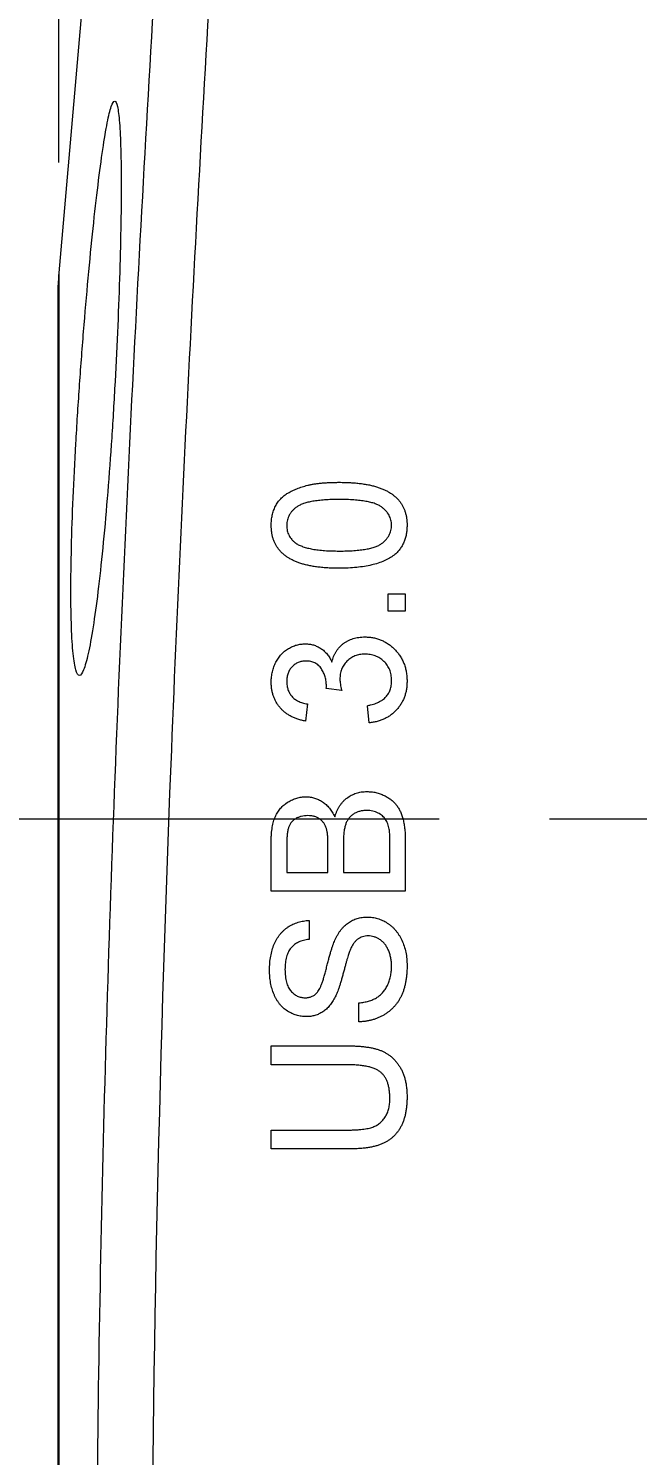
# Model space of a CAD drawing. Header units: inches. Extents: x 0.1 to 10.9, y 0 to 8.5.
# Drawn here: x 4.581 to 4.856, y 4.171 to 4.817 of the extents above; entities that cross this region are included whole.
import ezdxf

# ---------------------------------------------------------------- set-up
doc = ezdxf.new("R2010")
doc.units = ezdxf.units.IN
doc.header["$MEASUREMENT"] = 0
doc.linetypes.add('CENTERX2', pattern=[0.8, 0.5, -0.1, 0.1, -0.1])
doc.styles.add('SLDTEXTSTYLE0', font='TXT', dxfattribs={"width": 0.75})
doc.dimstyles.new('SLDDIMSTYLE1', dxfattribs={"dimtxt": 0.083333, "dimasz": 0.125, "dimexe": 0, "dimexo": 0.0625, "dimgap": 0.020833, "dimtad": 0, "dimtih": 1, "dimtoh": 1, "dimrnd": 1e-09, "dimdsep": 46, "dimtxsty": 'SLDTEXTSTYLE0', "dimsah": 1, "dimcen": 0.09, "dimadec": 0, "dimazin": 2, "dimtfac": 1, "dimtmove": 0, "dimatfit": 0, "dimfxl": 1, "dimfrac": 2, "dimtolj": 1, "dimtzin": 12, "dimarcsym": 0})
doc.dimstyles.new('SLDDIMSTYLE4', dxfattribs={"dimtxt": 0.083333, "dimasz": 0.125, "dimexe": 0, "dimexo": 0.0625, "dimgap": 0.020833, "dimtad": 0, "dimtih": 1, "dimtoh": 1, "dimrnd": 1e-09, "dimzin": 0, "dimdsep": 46, "dimtxsty": 'SLDTEXTSTYLE0', "dimsah": 1, "dimcen": 0.09, "dimadec": 0, "dimazin": 0, "dimtfac": 1, "dimtmove": 0, "dimatfit": 0, "dimfxl": 1, "dimfrac": 2, "dimtolj": 1, "dimtzin": 12, "dimarcsym": 0})

# ---------------------------------------------------------------- blocks, each defined once
blk = doc.blocks.new('_D_7')
at = {"color": 7, "linetype": 'Continuous', "lineweight": 18}
for p, q in [((3.69486, 4.73186), (3.66952, 4.73186)), ((3.66952, 4.73186), (3.66952, 4.59945)), ((4.11863, 4.73186), (4.14398, 4.73186)), ((4.14398, 4.73186), (4.14398, 4.59945)), ((4.28146, 4.73186), (4.43146, 4.73186)), ((4.43146, 4.73186), (4.43146, 4.45904)), ((3.66952, 4.59945), (3.69486, 4.59945)), ((4.14398, 4.59945), (4.11863, 4.59945)), ((4.7663, 4.45904), (4.36146, 4.45904)), ((4.53837, 4.06354), (4.36146, 4.06354)), ((4.43146, 4.06354), (4.43146, 3.81354))]:
    blk.add_line(p, q, dxfattribs=at)
for points in [[(4.43146, 4.45904), (4.45146, 4.58404), (4.41146, 4.58404)], [(4.43146, 4.06354), (4.41146, 3.93854), (4.45146, 3.93854)]]:
    blk.add_solid(points, dxfattribs=at)
at = {"color": 7, "linetype": 'Continuous', "lineweight": 18, "char_height": 0.083333, "attachment_point": 1, "style": 'SLDTEXTSTYLE0'}
for s, insert in [('0.40in', (3.75405, 4.85618)), ('10.0mm', (3.69486, 4.70688))]:
    blk.add_mtext(s, dxfattribs=dict(at, insert=insert))
blk = doc.blocks.new('_D_8')
at = {"color": 7, "linetype": 'Continuous', "lineweight": 18}
for p, q in [((4.59423, 4.75628), (4.59423, 5.31241)), ((4.93549, 4.86337), (4.93549, 5.31241)), ((3.76683, 5.24241), (3.74149, 5.24241)), ((3.74149, 5.24241), (3.74149, 5.11001)), ((4.12903, 5.24241), (4.15437, 5.24241)), ((4.15437, 5.24241), (4.15437, 5.11001)), ((4.59423, 5.24241), (4.25804, 5.24241)), ((4.93549, 5.24241), (5.18549, 5.24241)), ((3.74149, 5.11001), (3.76683, 5.11001)), ((4.15437, 5.11001), (4.12903, 5.11001))]:
    blk.add_line(p, q, dxfattribs=at)
for points in [[(4.59423, 5.24241), (4.46923, 5.26241), (4.46923, 5.22241)], [(4.93549, 5.24241), (5.06049, 5.22241), (5.06049, 5.26241)]]:
    blk.add_solid(points, dxfattribs=at)
at = {"color": 7, "linetype": 'Continuous', "lineweight": 18, "char_height": 0.083333, "attachment_point": 1, "style": 'SLDTEXTSTYLE0'}
for s, insert in [('0.34in', (3.79523, 5.36673)), ('8.7mm', (3.76683, 5.21743))]:
    blk.add_mtext(s, dxfattribs=dict(at, insert=insert))

msp = doc.modelspace()

# ---------------------------------------------------------------- linework, layer by layer
at = {"color": 7, "linetype": 'Continuous', "lineweight": 18}
for p, q in [((4.61737, 4.97072), (4.59423, 4.70628)), ((4.59399, 4.06354), (4.59399, 4.70079)), ((4.74322, 4.55315), (4.74322, 4.56093)), ((4.74322, 4.56093), (4.75099, 4.56093)), ((4.75099, 4.56093), (4.75099, 4.55315)), ((4.75099, 4.55315), (4.74322, 4.55315)), ((4.72222, 4.5173), (4.71522, 4.5181)), ((4.70666, 4.51115), (4.70588, 4.50337)), ((4.73466, 4.50259), (4.73388, 4.51037)), ((4.69033, 4.42637), (4.69033, 4.44908)), ((4.69733, 4.44648), (4.69733, 4.43492)), ((4.71599, 4.43492), (4.71599, 4.44743)), ((4.72299, 4.44829), (4.72299, 4.43492)), ((4.74399, 4.43492), (4.74399, 4.44928)), ((4.75099, 4.44914), (4.75099, 4.42637)), ((4.69733, 4.43492), (4.71599, 4.43492)), ((4.72299, 4.43492), (4.74399, 4.43492)), ((4.75099, 4.42637), (4.69033, 4.42637)), ((4.70744, 4.41315), (4.70744, 4.40459)), ((4.72999, 4.36725), (4.72999, 4.37581)), ((4.69033, 4.35637), (4.72523, 4.35637)), ((4.69033, 4.34781), (4.69033, 4.35637)), ((4.72483, 4.34781), (4.69033, 4.34781)), ((4.69033, 4.31825), (4.72483, 4.31825)), ((4.69033, 4.3097), (4.69033, 4.31825)), ((4.72523, 4.3097), (4.69033, 4.3097))]:
    msp.add_line(p, q, dxfattribs=at)
at = {"color": 8, "linetype": 'Continuous', "lineweight": 18}
msp.add_line((4.59423, 4.70628), (4.59423, 4.06354), dxfattribs=at)
at = {"color": 7, "linetype": 'CENTERX2', "lineweight": 18}
msp.add_line((5.05473, 4.45904), (4.81625, 4.45904), dxfattribs=at)
at = {"color": 7, "linetype": 'Continuous', "lineweight": 18}
msp.add_arc((4.65699, 4.70079), 0.063, 175, 180, dxfattribs=at)
for points, knots in [([(4.64181, 3.22199), (4.63313, 3.36211), (4.62547, 3.50228), (4.61446, 3.78284), (4.61125, 3.92319), (4.61125, 4.20388), (4.61446, 4.34428), (4.62547, 4.6248), (4.63313, 4.76496), (4.64181, 4.90508)], [0, 0, 0, 0, 0.25, 0.25, 0.5, 0.5, 0.75, 0.75, 1, 1, 1, 1]), ([(4.66672, 4.90354), (4.65804, 4.76367), (4.65039, 4.62378), (4.63938, 4.34391), (4.63616, 4.20393), (4.63615, 3.92384), (4.63936, 3.78369), (4.65038, 3.50348), (4.65804, 3.36348), (4.66672, 3.22354)], [0, 0, 0, 0, 0.25, 0.25, 0.5, 0.5, 0.75, 0.75, 1, 1, 1, 1]), ([(4.5997, 4.56216), (4.5997, 4.55608), (4.59978, 4.55069), (4.60013, 4.54127), (4.60038, 4.5372), (4.60105, 4.53068), (4.60146, 4.52823), (4.6024, 4.52492), (4.60295, 4.52408), (4.60412, 4.52409), (4.60475, 4.52492), (4.60609, 4.52826), (4.6068, 4.53076), (4.60824, 4.53723), (4.60898, 4.54126), (4.61047, 4.55074), (4.61121, 4.5561), (4.61267, 4.56806), (4.6134, 4.57474), (4.6148, 4.58884), (4.61547, 4.59629), (4.61676, 4.612), (4.61737, 4.62025), (4.6185, 4.63686), (4.61902, 4.6453), (4.61997, 4.66246), (4.62039, 4.67094), (4.62112, 4.68757), (4.62144, 4.69583), (4.62194, 4.71162), (4.62212, 4.7191), (4.62238, 4.73326), (4.62244, 4.73997), (4.62244, 4.75199), (4.62238, 4.75738), (4.62213, 4.7669), (4.62194, 4.77095), (4.62144, 4.77744), (4.62113, 4.77993), (4.6204, 4.78327), (4.61998, 4.78409), (4.61904, 4.78409), (4.61851, 4.78324), (4.61738, 4.77991), (4.61678, 4.77745), (4.61549, 4.77094), (4.61481, 4.76687), (4.61341, 4.75747), (4.6127, 4.75211), (4.61122, 4.74001), (4.61047, 4.73344), (4.609, 4.71939), (4.60825, 4.71182), (4.6068, 4.69609), (4.60611, 4.688), (4.60477, 4.67138), (4.60412, 4.66277), (4.60295, 4.64581), (4.60242, 4.63738), (4.60147, 4.62063), (4.60105, 4.61238), (4.60006, 4.58887), (4.5997, 4.57433), (4.5997, 4.56216)], [0, 0, 0, 0, 0.03125, 0.03125, 0.0625, 0.0625, 0.09375, 0.09375, 0.125, 0.125, 0.15625, 0.15625, 0.1875, 0.1875, 0.21875, 0.21875, 0.25, 0.25, 0.28125, 0.28125, 0.3125, 0.3125, 0.34375, 0.34375, 0.375, 0.375, 0.40625, 0.40625, 0.4375, 0.4375, 0.46875, 0.46875, 0.5, 0.5, 0.53125, 0.53125, 0.5625, 0.5625, 0.59375, 0.59375, 0.625, 0.625, 0.65625, 0.65625, 0.6875, 0.6875, 0.71875, 0.71875, 0.75, 0.75, 0.78125, 0.78125, 0.8125, 0.8125, 0.84375, 0.84375, 0.875, 0.875, 0.90625, 0.90625, 0.9375, 0.9375, 1, 1, 1, 1]), ([(4.69033, 4.59204), (4.69035, 4.59282), (4.69039, 4.59435), (4.69076, 4.59658), (4.69137, 4.59869), (4.69222, 4.60067), (4.6933, 4.60248), (4.69462, 4.60409), (4.69614, 4.60551), (4.69791, 4.60669), (4.69986, 4.60772), (4.702, 4.60864), (4.70435, 4.60946), (4.70644, 4.61005), (4.70825, 4.61047), (4.70974, 4.61075), (4.71135, 4.61098), (4.71307, 4.61116), (4.71491, 4.6113), (4.71686, 4.61141), (4.71893, 4.61147), (4.72034, 4.61148), (4.72107, 4.61149)], [0, 0, 0, 0, 0.056718, 0.111426, 0.164268, 0.21633, 0.267531, 0.31743, 0.367538, 0.41827, 0.471459, 0.528014, 0.588104, 0.65217, 0.686377, 0.723292, 0.762635, 0.804759, 0.849446, 0.896722, 0.946895, 1, 1, 1, 1]), ([(4.72107, 4.61149), (4.72194, 4.61148), (4.72362, 4.61146), (4.72609, 4.61137), (4.72843, 4.61119), (4.73065, 4.61098), (4.73275, 4.61065), (4.73474, 4.6103), (4.73659, 4.60986), (4.73833, 4.60935), (4.73996, 4.60878), (4.74149, 4.60815), (4.74291, 4.60744), (4.74422, 4.60666), (4.74543, 4.60582), (4.74654, 4.60492), (4.74754, 4.60395), (4.74843, 4.6029), (4.74923, 4.60179), (4.74991, 4.6006), (4.75048, 4.59935), (4.75096, 4.59802), (4.75132, 4.59663), (4.75159, 4.59516), (4.75175, 4.59362), (4.75176, 4.59258), (4.75177, 4.59204)], [0, 0, 0, 0, 0.062875, 0.122839, 0.17966, 0.233965, 0.285601, 0.33452, 0.380625, 0.424616, 0.466529, 0.506489, 0.544769, 0.581823, 0.617441, 0.65206, 0.685874, 0.719169, 0.752177, 0.785236, 0.818653, 0.852545, 0.887624, 0.923634, 0.961021, 1, 1, 1, 1]), ([(4.72105, 4.60371), (4.71991, 4.6037), (4.71772, 4.60369), (4.71459, 4.60353), (4.71176, 4.60328), (4.70922, 4.60294), (4.70699, 4.60248), (4.70505, 4.60193), (4.70341, 4.60127), (4.70205, 4.60049), (4.70093, 4.59962), (4.69997, 4.59872), (4.69915, 4.59775), (4.69849, 4.5967), (4.69796, 4.5956), (4.69759, 4.59444), (4.69737, 4.59322), (4.69734, 4.59238), (4.69733, 4.59196)], [0, 0, 0, 0, 0.115629, 0.221541, 0.317048, 0.403151, 0.480181, 0.547649, 0.607036, 0.658652, 0.705723, 0.749804, 0.792587, 0.833874, 0.874768, 0.915223, 0.956881, 1, 1, 1, 1]), ([(4.74477, 4.59204), (4.74476, 4.59244), (4.74473, 4.59324), (4.74452, 4.59441), (4.74415, 4.59553), (4.74365, 4.5966), (4.74301, 4.59763), (4.74221, 4.59858), (4.74128, 4.59951), (4.7402, 4.60039), (4.73888, 4.60121), (4.73724, 4.60187), (4.73531, 4.60245), (4.73306, 4.60291), (4.7305, 4.60327), (4.72763, 4.60353), (4.72445, 4.60369), (4.72222, 4.6037), (4.72105, 4.60371)], [0, 0, 0, 0, 0.040786, 0.080878, 0.120281, 0.160204, 0.200481, 0.242551, 0.28675, 0.333247, 0.38438, 0.443724, 0.51163, 0.588977, 0.676211, 0.773681, 0.881555, 1, 1, 1, 1]), ([(4.72107, 4.5726), (4.72021, 4.5726), (4.71851, 4.57262), (4.71602, 4.57271), (4.71366, 4.57288), (4.71143, 4.57313), (4.70932, 4.57342), (4.70733, 4.5738), (4.70546, 4.57423), (4.70372, 4.57475), (4.70209, 4.57532), (4.70057, 4.57596), (4.69916, 4.57668), (4.69784, 4.57745), (4.69663, 4.57829), (4.69553, 4.5792), (4.69453, 4.58017), (4.69364, 4.58122), (4.69286, 4.58233), (4.69218, 4.58351), (4.6916, 4.58476), (4.69114, 4.58609), (4.69078, 4.58748), (4.69051, 4.58894), (4.69035, 4.59047), (4.69033, 4.59151), (4.69033, 4.59204)], [0, 0, 0, 0, 0.063107, 0.123601, 0.180954, 0.235235, 0.287069, 0.336283, 0.38263, 0.426577, 0.46817, 0.508205, 0.546579, 0.583596, 0.619179, 0.653535, 0.687315, 0.720578, 0.753382, 0.786408, 0.819524, 0.853561, 0.888321, 0.924004, 0.961355, 1, 1, 1, 1]), ([(4.69733, 4.59196), (4.69734, 4.59155), (4.69736, 4.59076), (4.69756, 4.5896), (4.69788, 4.5885), (4.69835, 4.58746), (4.69894, 4.58647), (4.69965, 4.58553), (4.70051, 4.58467), (4.70115, 4.58415), (4.70148, 4.58389)], [0, 0, 0, 0, 0.127683, 0.251774, 0.372806, 0.492736, 0.614015, 0.73716, 0.865588, 1, 1, 1, 1]), ([(4.72105, 4.58037), (4.72222, 4.58038), (4.72445, 4.5804), (4.72764, 4.58055), (4.73052, 4.58082), (4.73308, 4.58117), (4.73533, 4.58163), (4.73726, 4.58222), (4.7389, 4.58287), (4.74022, 4.58369), (4.7413, 4.58458), (4.74222, 4.58549), (4.74301, 4.58646), (4.74366, 4.58748), (4.74416, 4.58855), (4.74452, 4.58967), (4.74473, 4.59084), (4.74476, 4.59164), (4.74477, 4.59204)], [0, 0, 0, 0, 0.1184055, 0.2266543, 0.3240923, 0.4117048, 0.4890259, 0.5569094, 0.6162333, 0.6673493, 0.7135124, 0.7576965, 0.7994925, 0.8399761, 0.8798857, 0.9191487, 0.9592274, 1, 1, 1, 1]), ([(4.75177, 4.59204), (4.75175, 4.59134), (4.75171, 4.58997), (4.75145, 4.58797), (4.75098, 4.5861), (4.75036, 4.58433), (4.74952, 4.58269), (4.7485, 4.58117), (4.74732, 4.57973), (4.7464, 4.57891), (4.74593, 4.57849)], [0, 0, 0, 0, 0.137903, 0.268873, 0.395178, 0.517089, 0.636743, 0.756222, 0.876628, 1, 1, 1, 1]), ([(4.70148, 4.58389), (4.70197, 4.5836), (4.70299, 4.58299), (4.70476, 4.5823), (4.70679, 4.5817), (4.7091, 4.58121), (4.7117, 4.58084), (4.71456, 4.58056), (4.71771, 4.58041), (4.71991, 4.58039), (4.72105, 4.58037)], [0, 0, 0, 0, 0.083889, 0.177155, 0.282516, 0.399994, 0.529487, 0.6728, 0.829535, 1, 1, 1, 1]), ([(4.74593, 4.57849), (4.74523, 4.57801), (4.7438, 4.57702), (4.74136, 4.57586), (4.73868, 4.57482), (4.7357, 4.57401), (4.73244, 4.57337), (4.7289, 4.57291), (4.72508, 4.57265), (4.72244, 4.57262), (4.72107, 4.5726)], [0, 0, 0, 0, 0.097421, 0.200886, 0.311172, 0.429798, 0.55774, 0.694715, 0.84213, 1, 1, 1, 1]), ([(4.71778, 4.5301), (4.71789, 4.53053), (4.7181, 4.53139), (4.71856, 4.53261), (4.71906, 4.53377), (4.71967, 4.53485), (4.72035, 4.53587), (4.72113, 4.5368), (4.72199, 4.53767), (4.72293, 4.53846), (4.72393, 4.53918), (4.72502, 4.53978), (4.72615, 4.54031), (4.72735, 4.54076), (4.72861, 4.54108), (4.72994, 4.54131), (4.73132, 4.54146), (4.73226, 4.54147), (4.73274, 4.54148)], [0, 0, 0, 0, 0.065816, 0.128914, 0.19058, 0.251185, 0.310627, 0.37007, 0.429263, 0.489087, 0.549543, 0.610148, 0.670977, 0.732959, 0.796749, 0.861851, 0.929905, 1, 1, 1, 1]), ([(4.73274, 4.54148), (4.73339, 4.54147), (4.73468, 4.54144), (4.73656, 4.54116), (4.73837, 4.54071), (4.7401, 4.54009), (4.74177, 4.5393), (4.74334, 4.5383), (4.74484, 4.53714), (4.74625, 4.53583), (4.74755, 4.53438), (4.74869, 4.53282), (4.74964, 4.53115), (4.75042, 4.5294), (4.75103, 4.52755), (4.75147, 4.52561), (4.75173, 4.52357), (4.75176, 4.52218), (4.75177, 4.52147)], [0, 0, 0, 0, 0.06351, 0.124818, 0.184939, 0.244401, 0.303806, 0.363836, 0.425085, 0.488104, 0.551466, 0.61382, 0.675607, 0.73771, 0.800396, 0.864644, 0.930977, 1, 1, 1, 1]), ([(4.69033, 4.52111), (4.69035, 4.52191), (4.6904, 4.52346), (4.69081, 4.52575), (4.69145, 4.52794), (4.69236, 4.53001), (4.69349, 4.53192), (4.69482, 4.53362), (4.69635, 4.53507), (4.69806, 4.53626), (4.69989, 4.53719), (4.70179, 4.53788), (4.70375, 4.53829), (4.70508, 4.53835), (4.70575, 4.53837)], [0, 0, 0, 0, 0.092041, 0.180983, 0.268958, 0.356953, 0.443593, 0.526466, 0.607474, 0.688008, 0.767886, 0.845552, 0.92254, 1, 1, 1, 1]), ([(4.70575, 4.53837), (4.70638, 4.53835), (4.70762, 4.53829), (4.70944, 4.5379), (4.71116, 4.53723), (4.7128, 4.53632), (4.7143, 4.53514), (4.71565, 4.5337), (4.71684, 4.53201), (4.71746, 4.53075), (4.71778, 4.5301)], [0, 0, 0, 0, 0.121951, 0.240787, 0.35855, 0.479066, 0.601519, 0.727551, 0.859932, 1, 1, 1, 1]), ([(4.706, 4.53059), (4.70569, 4.53059), (4.70509, 4.53058), (4.70421, 4.53045), (4.70337, 4.53025), (4.70257, 4.52996), (4.7018, 4.5296), (4.70108, 4.52914), (4.7004, 4.52862), (4.69977, 4.52801), (4.6992, 4.52735), (4.6987, 4.52663), (4.69826, 4.52587), (4.69794, 4.52505), (4.69764, 4.5242), (4.69748, 4.52329), (4.69734, 4.52234), (4.69733, 4.52169), (4.69733, 4.52136)], [0, 0, 0, 0, 0.065074, 0.127266, 0.188066, 0.247057, 0.306757, 0.36634, 0.426747, 0.488467, 0.550365, 0.611835, 0.672749, 0.734876, 0.797916, 0.862516, 0.929796, 1, 1, 1, 1]), ([(4.7153, 4.51922), (4.71527, 4.51993), (4.71522, 4.52134), (4.71478, 4.52339), (4.71406, 4.52532), (4.71323, 4.52682), (4.71244, 4.52792), (4.71174, 4.52864), (4.71098, 4.52925), (4.71012, 4.52974), (4.70921, 4.53014), (4.7082, 4.53039), (4.70713, 4.53058), (4.70638, 4.53059), (4.706, 4.53059)], [0, 0, 0, 0, 0.129831, 0.254687, 0.378813, 0.503337, 0.565455, 0.62479, 0.683984, 0.742682, 0.802694, 0.865177, 0.930757, 1, 1, 1, 1]), ([(4.73268, 4.53371), (4.73228, 4.5337), (4.73149, 4.53368), (4.73034, 4.53353), (4.72925, 4.53328), (4.7282, 4.53292), (4.72721, 4.53247), (4.72627, 4.53192), (4.72539, 4.53126), (4.72457, 4.53051), (4.72382, 4.52969), (4.72318, 4.5288), (4.72262, 4.52785), (4.72217, 4.52685), (4.72182, 4.5258), (4.72156, 4.52469), (4.72142, 4.52353), (4.7214, 4.52274), (4.72139, 4.52233)], [0, 0, 0, 0, 0.067051, 0.13118, 0.193722, 0.254499, 0.314763, 0.375117, 0.436023, 0.498297, 0.560571, 0.621619, 0.681973, 0.742853, 0.804272, 0.867473, 0.932273, 1, 1, 1, 1]), ([(4.74477, 4.52175), (4.74477, 4.52219), (4.74475, 4.52305), (4.74457, 4.52431), (4.74431, 4.52551), (4.74394, 4.52664), (4.74343, 4.52768), (4.74283, 4.52868), (4.74212, 4.5296), (4.74131, 4.53045), (4.74041, 4.53121), (4.73947, 4.53189), (4.73846, 4.53244), (4.73741, 4.53291), (4.7363, 4.53326), (4.73514, 4.53352), (4.73393, 4.53368), (4.7331, 4.5337), (4.73268, 4.53371)], [0, 0, 0, 0, 0.0694566, 0.1356489, 0.1996072, 0.2614281, 0.322097, 0.3823804, 0.4432594, 0.5049622, 0.5668486, 0.6276244, 0.687496, 0.7473676, 0.8081867, 0.8701419, 0.9337251, 1, 1, 1, 1]), ([(4.72139, 4.52233), (4.7214, 4.52197), (4.72142, 4.52122), (4.7216, 4.52002), (4.72184, 4.51869), (4.72209, 4.51778), (4.72222, 4.5173)], [0, 0, 0, 0, 0.209403, 0.444401, 0.708272, 1, 1, 1, 1]), ([(4.70588, 4.50337), (4.70528, 4.50349), (4.7041, 4.50373), (4.7024, 4.50422), (4.7008, 4.50481), (4.69931, 4.50552), (4.69792, 4.50632), (4.69663, 4.50724), (4.69545, 4.50826), (4.69438, 4.50938), (4.69342, 4.51059), (4.69259, 4.51189), (4.69189, 4.51325), (4.69133, 4.51468), (4.69087, 4.51619), (4.69056, 4.51777), (4.69035, 4.51942), (4.69034, 4.52054), (4.69033, 4.52111)], [0, 0, 0, 0, 0.0710363, 0.1393433, 0.2049585, 0.2683316, 0.3301293, 0.390664, 0.4508614, 0.5105873, 0.5703739, 0.629455, 0.6879935, 0.747581, 0.8078388, 0.870034, 0.9338105, 1, 1, 1, 1]), ([(4.69733, 4.52136), (4.69735, 4.52071), (4.6974, 4.51945), (4.69785, 4.51765), (4.69859, 4.51602), (4.69945, 4.51481), (4.70027, 4.51395), (4.70097, 4.51337), (4.70174, 4.51284), (4.70258, 4.51238), (4.7035, 4.51198), (4.70448, 4.51163), (4.70555, 4.51135), (4.70628, 4.51122), (4.70666, 4.51115)], [0, 0, 0, 0, 0.127797, 0.246795, 0.362284, 0.477652, 0.536237, 0.59559, 0.656344, 0.719085, 0.784349, 0.852876, 0.924551, 1, 1, 1, 1]), ([(4.71522, 4.5181), (4.71524, 4.51831), (4.71528, 4.51868), (4.71529, 4.51906), (4.7153, 4.51922)], [0, 0, 0, 0, 0.5660412, 1, 1, 1, 1]), ([(4.73388, 4.51037), (4.73435, 4.51048), (4.73525, 4.51068), (4.73655, 4.51106), (4.73775, 4.51147), (4.73884, 4.51197), (4.73984, 4.51247), (4.74073, 4.51305), (4.74153, 4.51367), (4.74223, 4.51434), (4.74283, 4.51507), (4.74336, 4.51585), (4.74379, 4.51669), (4.74416, 4.51759), (4.74442, 4.51855), (4.74463, 4.51956), (4.74475, 4.52063), (4.74477, 4.52137), (4.74477, 4.52175)], [0, 0, 0, 0, 0.08256, 0.159747, 0.233135, 0.30197, 0.365739, 0.426419, 0.484162, 0.539522, 0.593124, 0.647012, 0.701406, 0.757213, 0.813855, 0.873068, 0.934968, 1, 1, 1, 1]), ([(4.75177, 4.52147), (4.75176, 4.52083), (4.75173, 4.51958), (4.75151, 4.51774), (4.75114, 4.51598), (4.75061, 4.51431), (4.74994, 4.51272), (4.74912, 4.51121), (4.74814, 4.5098), (4.74703, 4.50847), (4.7458, 4.50725), (4.74448, 4.50615), (4.74304, 4.50523), (4.74155, 4.5044), (4.73995, 4.50373), (4.73827, 4.50321), (4.7365, 4.50282), (4.73528, 4.50267), (4.73466, 4.50259)], [0, 0, 0, 0, 0.067787, 0.133397, 0.196949, 0.258489, 0.319789, 0.380219, 0.441015, 0.502886, 0.564818, 0.625198, 0.685628, 0.746059, 0.807358, 0.86931, 0.933797, 1, 1, 1, 1]), ([(4.7191, 4.46004), (4.71924, 4.46049), (4.71952, 4.46137), (4.72002, 4.46263), (4.72059, 4.46381), (4.72123, 4.46492), (4.72195, 4.46595), (4.72275, 4.46688), (4.7236, 4.46775), (4.72453, 4.46853), (4.72551, 4.46922), (4.72654, 4.46983), (4.72762, 4.47034), (4.72873, 4.47076), (4.72989, 4.47109), (4.73109, 4.47132), (4.73234, 4.47145), (4.73319, 4.47147), (4.73362, 4.47148)], [0, 0, 0, 0, 0.070457, 0.137942, 0.203557, 0.267663, 0.330151, 0.391492, 0.452186, 0.51267, 0.572963, 0.632995, 0.692353, 0.751489, 0.81161, 0.872975, 0.935427, 1, 1, 1, 1]), ([(4.73362, 4.47148), (4.73431, 4.47146), (4.73567, 4.47142), (4.73768, 4.47109), (4.73961, 4.47052), (4.74144, 4.46975), (4.74313, 4.46882), (4.74465, 4.46778), (4.74595, 4.46661), (4.74705, 4.46534), (4.74798, 4.46393), (4.74879, 4.46237), (4.74946, 4.46064), (4.75003, 4.45874), (4.75046, 4.45664), (4.75077, 4.45434), (4.75097, 4.45182), (4.75099, 4.45006), (4.75099, 4.44914)], [0, 0, 0, 0, 0.0642707, 0.1273923, 0.1891569, 0.2514214, 0.311743, 0.3687144, 0.422453, 0.4738448, 0.5255711, 0.579606, 0.637234, 0.6982744, 0.7642479, 0.8362738, 0.9146564, 1, 1, 1, 1]), ([(4.69033, 4.44908), (4.69033, 4.44965), (4.69033, 4.45074), (4.69044, 4.45235), (4.69058, 4.45387), (4.69077, 4.45531), (4.69104, 4.45666), (4.69135, 4.45792), (4.69173, 4.4591), (4.6923, 4.46054), (4.69319, 4.4622), (4.69451, 4.46398), (4.6961, 4.46552), (4.69791, 4.46681), (4.69985, 4.46784), (4.70188, 4.46859), (4.70395, 4.46907), (4.70535, 4.46912), (4.70605, 4.46915)], [0, 0, 0, 0, 0.058719, 0.114577, 0.167619, 0.217917, 0.265715, 0.310995, 0.353607, 0.394551, 0.472594, 0.548963, 0.624836, 0.70232, 0.779792, 0.854097, 0.927172, 1, 1, 1, 1]), ([(4.70605, 4.46915), (4.7067, 4.46912), (4.708, 4.46906), (4.7099, 4.46861), (4.71176, 4.46791), (4.71352, 4.4669), (4.71519, 4.46563), (4.71669, 4.46404), (4.71803, 4.46217), (4.71874, 4.46077), (4.7191, 4.46004)], [0, 0, 0, 0, 0.115849, 0.230582, 0.347374, 0.46765, 0.592279, 0.719954, 0.855592, 1, 1, 1, 1]), ([(4.70681, 4.46059), (4.70631, 4.46058), (4.70533, 4.46055), (4.70392, 4.46029), (4.7026, 4.45985), (4.70138, 4.45925), (4.70031, 4.45848), (4.69938, 4.45757), (4.69867, 4.45648), (4.69824, 4.45546), (4.69796, 4.45454), (4.6978, 4.45372), (4.69766, 4.4528), (4.69753, 4.45175), (4.69744, 4.4506), (4.69737, 4.44933), (4.69733, 4.44794), (4.69733, 4.44698), (4.69733, 4.44648)], [0, 0, 0, 0, 0.076004, 0.148124, 0.218355, 0.287329, 0.354097, 0.418659, 0.483679, 0.550267, 0.586962, 0.629188, 0.677265, 0.730065, 0.78888, 0.853763, 0.924116, 1, 1, 1, 1]), ([(4.71528, 4.45472), (4.71511, 4.45519), (4.7148, 4.45608), (4.71409, 4.45728), (4.71323, 4.4583), (4.71222, 4.45915), (4.71106, 4.45979), (4.70977, 4.46028), (4.70833, 4.46053), (4.70732, 4.46057), (4.70681, 4.46059)], [0, 0, 0, 0, 0.13237, 0.255182, 0.373704, 0.489987, 0.607783, 0.73005, 0.860004, 1, 1, 1, 1]), ([(4.73349, 4.46293), (4.73294, 4.46291), (4.73186, 4.46288), (4.73031, 4.46257), (4.72886, 4.46205), (4.72754, 4.46133), (4.72636, 4.46045), (4.72537, 4.45937), (4.72458, 4.45813), (4.72396, 4.4567), (4.72351, 4.45503), (4.72321, 4.45307), (4.72302, 4.45079), (4.723, 4.44916), (4.72299, 4.44829)], [0, 0, 0, 0, 0.080131, 0.156263, 0.229379, 0.30228, 0.373216, 0.442733, 0.513378, 0.586596, 0.668361, 0.763704, 0.874096, 1, 1, 1, 1]), ([(4.7437, 4.45447), (4.74361, 4.45489), (4.74344, 4.45571), (4.74306, 4.45687), (4.74262, 4.45793), (4.74206, 4.45887), (4.74141, 4.45975), (4.7406, 4.46051), (4.73969, 4.46121), (4.73863, 4.46181), (4.73748, 4.46231), (4.73623, 4.46268), (4.73489, 4.46288), (4.73396, 4.46291), (4.73349, 4.46293)], [0, 0, 0, 0, 0.0889749, 0.1722784, 0.2503231, 0.3246696, 0.3978621, 0.4733218, 0.5518503, 0.6354993, 0.7217537, 0.8103843, 0.9031709, 1, 1, 1, 1]), ([(4.71599, 4.44743), (4.71599, 4.44784), (4.71599, 4.44863), (4.71595, 4.44976), (4.71591, 4.45081), (4.71582, 4.45176), (4.71572, 4.45263), (4.7156, 4.45341), (4.71546, 4.4541), (4.71534, 4.45452), (4.71528, 4.45472)], [0, 0, 0, 0, 0.16698, 0.320807, 0.463135, 0.594248, 0.712367, 0.819455, 0.915752, 1, 1, 1, 1]), ([(4.74399, 4.44928), (4.744, 4.44985), (4.744, 4.4509), (4.74393, 4.45233), (4.74387, 4.4535), (4.74375, 4.45417), (4.7437, 4.45447)], [0, 0, 0, 0, 0.329301, 0.605126, 0.827591, 1, 1, 1, 1]), ([(4.68955, 4.39065), (4.68957, 4.39173), (4.68962, 4.39383), (4.69003, 4.39688), (4.69069, 4.39973), (4.69147, 4.40196), (4.69224, 4.40361), (4.69287, 4.40478), (4.69357, 4.40587), (4.69431, 4.40689), (4.69515, 4.40783), (4.69603, 4.4087), (4.69697, 4.4095), (4.69832, 4.41045), (4.70012, 4.41148), (4.70244, 4.41236), (4.70489, 4.41297), (4.70658, 4.41309), (4.70744, 4.41315)], [0, 0, 0, 0, 0.1004553, 0.1956058, 0.2859397, 0.3728221, 0.4148566, 0.4560529, 0.4959321, 0.5353264, 0.5740886, 0.6122436, 0.6507977, 0.6892223, 0.7659316, 0.8423815, 0.9199902, 1, 1, 1, 1]), ([(4.7191, 4.40418), (4.71931, 4.40461), (4.7197, 4.40547), (4.72038, 4.40668), (4.72107, 4.40782), (4.72183, 4.40885), (4.72261, 4.40981), (4.72344, 4.41067), (4.7243, 4.41145), (4.72522, 4.41213), (4.72616, 4.41274), (4.72714, 4.41327), (4.72817, 4.4137), (4.72922, 4.41408), (4.73031, 4.41435), (4.73143, 4.41456), (4.73259, 4.41468), (4.73338, 4.41469), (4.73377, 4.4147)], [0, 0, 0, 0, 0.074934, 0.147082, 0.216371, 0.282882, 0.346667, 0.408816, 0.469245, 0.528417, 0.586988, 0.644405, 0.702179, 0.759759, 0.818484, 0.877629, 0.938018, 1, 1, 1, 1]), ([(4.73377, 4.4147), (4.73457, 4.41467), (4.73614, 4.4146), (4.73847, 4.41407), (4.74071, 4.41321), (4.74249, 4.41222), (4.74386, 4.41128), (4.74484, 4.41048), (4.74574, 4.40961), (4.7466, 4.40866), (4.7474, 4.40765), (4.74813, 4.40655), (4.74881, 4.40539), (4.74964, 4.40373), (4.7505, 4.40152), (4.75125, 4.39871), (4.75169, 4.39574), (4.75175, 4.39371), (4.75177, 4.39267)], [0, 0, 0, 0, 0.074812, 0.1489, 0.223876, 0.301296, 0.34089, 0.380334, 0.420119, 0.45994, 0.500819, 0.541892, 0.584422, 0.62806, 0.717242, 0.807928, 0.90193, 1, 1, 1, 1]), ([(4.73419, 4.40615), (4.73375, 4.40612), (4.73289, 4.40609), (4.73164, 4.40582), (4.73049, 4.40533), (4.72941, 4.40468), (4.72841, 4.40379), (4.72752, 4.40265), (4.72669, 4.40127), (4.72623, 4.40023), (4.726, 4.39968)], [0, 0, 0, 0, 0.1177299, 0.230103, 0.3407378, 0.4514848, 0.5677653, 0.6961183, 0.8394896, 1, 1, 1, 1]), ([(4.74477, 4.39229), (4.74476, 4.39298), (4.74473, 4.39431), (4.74444, 4.39625), (4.744, 4.39807), (4.74337, 4.39974), (4.74259, 4.40125), (4.74167, 4.40258), (4.74061, 4.4037), (4.73941, 4.40458), (4.73814, 4.40528), (4.73685, 4.40578), (4.73552, 4.40609), (4.73463, 4.40613), (4.73419, 4.40615)], [0, 0, 0, 0, 0.105606, 0.205911, 0.30116, 0.393234, 0.481199, 0.562782, 0.641386, 0.717682, 0.791728, 0.862688, 0.931762, 1, 1, 1, 1]), ([(4.70744, 4.40459), (4.707, 4.40454), (4.70615, 4.40443), (4.70492, 4.40416), (4.70378, 4.40379), (4.70271, 4.40336), (4.70173, 4.40283), (4.70083, 4.40223), (4.70002, 4.40152), (4.69927, 4.40073), (4.69863, 4.39985), (4.69807, 4.39887), (4.69759, 4.3978), (4.69722, 4.39662), (4.69691, 4.39536), (4.6967, 4.39399), (4.69658, 4.39252), (4.69656, 4.39151), (4.69655, 4.39099)], [0, 0, 0, 0, 0.067134, 0.131361, 0.19267, 0.251172, 0.307605, 0.363097, 0.418158, 0.472667, 0.528217, 0.585556, 0.645364, 0.708046, 0.774506, 0.84499, 0.920429, 1, 1, 1, 1]), ([(4.71096, 4.38032), (4.71114, 4.38053), (4.71154, 4.381), (4.71206, 4.38186), (4.7126, 4.38294), (4.71312, 4.38423), (4.71365, 4.38573), (4.7142, 4.38744), (4.71474, 4.38937), (4.71527, 4.39146), (4.71579, 4.39357), (4.71632, 4.39558), (4.71681, 4.39742), (4.71732, 4.39909), (4.71776, 4.4006), (4.71823, 4.40194), (4.71866, 4.40312), (4.71896, 4.40384), (4.7191, 4.40418)], [0, 0, 0, 0, 0.032743, 0.07241, 0.119612, 0.174674, 0.237347, 0.308355, 0.387633, 0.474787, 0.563336, 0.645141, 0.720208, 0.789275, 0.851496, 0.90733, 0.956968, 1, 1, 1, 1]), ([(4.726, 4.39968), (4.72591, 4.39947), (4.72571, 4.39898), (4.72545, 4.39816), (4.72511, 4.39717), (4.72476, 4.39601), (4.72439, 4.39468), (4.72395, 4.39318), (4.72352, 4.39151), (4.72304, 4.38972), (4.72256, 4.38791), (4.72207, 4.38618), (4.7216, 4.38459), (4.72113, 4.38312), (4.72066, 4.38179), (4.72019, 4.38059), (4.71975, 4.37951), (4.71943, 4.37886), (4.71927, 4.37855)], [0, 0, 0, 0, 0.0312, 0.070487, 0.117216, 0.171577, 0.234124, 0.304114, 0.382307, 0.467799, 0.554489, 0.635229, 0.710034, 0.77909, 0.842964, 0.901, 0.953246, 1, 1, 1, 1]), ([(4.75177, 4.39267), (4.75177, 4.39201), (4.75175, 4.39071), (4.75163, 4.38881), (4.75142, 4.38699), (4.75117, 4.38525), (4.75079, 4.38359), (4.75036, 4.38202), (4.74984, 4.38053), (4.74925, 4.37911), (4.74855, 4.37778), (4.74781, 4.37651), (4.74696, 4.37533), (4.74605, 4.37422), (4.74505, 4.37317), (4.74397, 4.37221), (4.74281, 4.37132), (4.74157, 4.37051), (4.74027, 4.36978), (4.73893, 4.36913), (4.73755, 4.36859), (4.73612, 4.36814), (4.73465, 4.36777), (4.73313, 4.36751), (4.73158, 4.36732), (4.73052, 4.36728), (4.72999, 4.36725)], [0, 0, 0, 0, 0.052498, 0.102837, 0.151449, 0.19804, 0.242888, 0.286016, 0.327975, 0.368525, 0.407987, 0.446977, 0.48531, 0.523284, 0.561549, 0.599871, 0.638451, 0.67775, 0.717254, 0.756573, 0.79604, 0.835556, 0.8757, 0.916254, 0.957755, 1, 1, 1, 1]), ([(4.70616, 4.36959), (4.70541, 4.36962), (4.70391, 4.36967), (4.70172, 4.37018), (4.6996, 4.371), (4.69792, 4.37192), (4.69665, 4.37282), (4.69575, 4.37358), (4.6949, 4.37441), (4.69412, 4.37531), (4.6934, 4.3763), (4.69272, 4.37734), (4.69214, 4.37848), (4.69139, 4.38008), (4.69065, 4.38221), (4.69001, 4.3849), (4.68963, 4.38773), (4.68957, 4.38966), (4.68955, 4.39065)], [0, 0, 0, 0, 0.074992, 0.149159, 0.223655, 0.300753, 0.33991, 0.378947, 0.418121, 0.458253, 0.498448, 0.539727, 0.582234, 0.62584, 0.715494, 0.807392, 0.901638, 1, 1, 1, 1]), ([(4.69655, 4.39099), (4.69655, 4.39045), (4.69656, 4.38941), (4.6967, 4.3879), (4.6969, 4.3865), (4.6972, 4.38522), (4.69755, 4.38404), (4.69802, 4.38298), (4.69855, 4.38203), (4.69917, 4.38121), (4.69986, 4.38049), (4.70058, 4.37986), (4.70133, 4.37933), (4.70212, 4.3789), (4.70294, 4.37855), (4.7038, 4.37833), (4.70469, 4.37817), (4.70529, 4.37815), (4.7056, 4.37814)], [0, 0, 0, 0, 0.091485, 0.177093, 0.257037, 0.331106, 0.400272, 0.465559, 0.526546, 0.585, 0.640939, 0.69457, 0.746852, 0.797016, 0.847587, 0.897467, 0.947664, 1, 1, 1, 1]), ([(4.72999, 4.37581), (4.73076, 4.3759), (4.73224, 4.37609), (4.73433, 4.37659), (4.73621, 4.37724), (4.7379, 4.37806), (4.73939, 4.37911), (4.74073, 4.3804), (4.7419, 4.38196), (4.74291, 4.38373), (4.74375, 4.38568), (4.74434, 4.38778), (4.7447, 4.39), (4.74475, 4.39152), (4.74477, 4.39229)], [0, 0, 0, 0, 0.093805, 0.180205, 0.260388, 0.334438, 0.407092, 0.481455, 0.559284, 0.642045, 0.728561, 0.81596, 0.906026, 1, 1, 1, 1]), ([(4.7056, 4.37814), (4.70612, 4.37817), (4.70714, 4.37821), (4.70858, 4.37865), (4.70989, 4.37932), (4.7106, 4.37999), (4.71096, 4.38032)], [0, 0, 0, 0, 0.262741, 0.509957, 0.753327, 1, 1, 1, 1]), ([(4.71927, 4.37855), (4.71889, 4.37783), (4.71814, 4.37645), (4.71681, 4.37459), (4.71532, 4.37304), (4.7137, 4.37177), (4.71197, 4.37078), (4.71012, 4.37011), (4.70818, 4.36965), (4.70684, 4.36961), (4.70616, 4.36959)], [0, 0, 0, 0, 0.144831, 0.279562, 0.406966, 0.528096, 0.646008, 0.761843, 0.878921, 1, 1, 1, 1]), ([(4.72523, 4.35637), (4.72597, 4.35636), (4.72741, 4.35634), (4.72952, 4.35626), (4.73151, 4.3561), (4.73337, 4.35587), (4.73512, 4.3556), (4.73675, 4.35525), (4.73827, 4.35483), (4.73968, 4.35436), (4.74101, 4.3538), (4.74225, 4.35313), (4.74345, 4.35239), (4.74457, 4.35152), (4.74562, 4.35054), (4.74663, 4.34948), (4.74755, 4.3483), (4.74843, 4.34703), (4.74922, 4.34566), (4.7499, 4.34418), (4.75049, 4.3426), (4.75096, 4.34091), (4.75132, 4.33912), (4.75159, 4.33723), (4.75175, 4.33524), (4.75176, 4.33387), (4.75177, 4.33318)], [0, 0, 0, 0, 0.054649, 0.106348, 0.155172, 0.201504, 0.244751, 0.28598, 0.324372, 0.360631, 0.395681, 0.430142, 0.464769, 0.499468, 0.534758, 0.570456, 0.607016, 0.645031, 0.683955, 0.723766, 0.765144, 0.807964, 0.852761, 0.899506, 0.948629, 1, 1, 1, 1]), ([(4.74399, 4.33251), (4.74398, 4.33317), (4.74396, 4.33446), (4.74378, 4.33631), (4.74346, 4.338), (4.74305, 4.33956), (4.74249, 4.34097), (4.74181, 4.34223), (4.74099, 4.34334), (4.74004, 4.34433), (4.73891, 4.34516), (4.73757, 4.34588), (4.736, 4.34648), (4.7342, 4.34698), (4.73217, 4.34734), (4.72993, 4.34762), (4.72745, 4.34777), (4.72573, 4.3478), (4.72483, 4.34781)], [0, 0, 0, 0, 0.069485, 0.134169, 0.194056, 0.249845, 0.302298, 0.351948, 0.399805, 0.445925, 0.494034, 0.546524, 0.60472, 0.66935, 0.740865, 0.819815, 0.90596, 1, 1, 1, 1]), ([(4.72483, 4.31825), (4.72546, 4.31826), (4.72667, 4.31827), (4.72842, 4.31833), (4.73005, 4.31844), (4.73155, 4.31858), (4.73292, 4.31877), (4.73416, 4.31901), (4.73528, 4.31929), (4.73659, 4.3197), (4.73805, 4.32039), (4.7396, 4.32145), (4.74093, 4.32278), (4.74205, 4.32433), (4.74292, 4.32611), (4.74355, 4.32808), (4.74393, 4.33024), (4.74397, 4.33173), (4.74399, 4.33251)], [0, 0, 0, 0, 0.068158, 0.131511, 0.190562, 0.245338, 0.295084, 0.340786, 0.382482, 0.419887, 0.489322, 0.556646, 0.623492, 0.692188, 0.76337, 0.837761, 0.915904, 1, 1, 1, 1]), ([(4.75177, 4.33318), (4.75176, 4.3325), (4.75174, 4.33117), (4.75161, 4.32923), (4.75138, 4.32738), (4.75107, 4.32562), (4.75065, 4.32395), (4.75014, 4.32239), (4.74955, 4.32091), (4.74887, 4.31953), (4.74809, 4.31825), (4.74723, 4.31707), (4.7463, 4.31597), (4.74527, 4.31497), (4.74418, 4.31406), (4.74299, 4.31326), (4.74172, 4.31256), (4.74036, 4.31193), (4.7389, 4.31139), (4.73732, 4.31095), (4.73561, 4.31056), (4.73378, 4.31025), (4.73183, 4.30999), (4.72974, 4.30983), (4.72752, 4.30972), (4.72601, 4.3097), (4.72523, 4.3097)], [0, 0, 0, 0, 0.049704, 0.096844, 0.142151, 0.185722, 0.227184, 0.26731, 0.305922, 0.343223, 0.379593, 0.414973, 0.450006, 0.484726, 0.519188, 0.553889, 0.589109, 0.625239, 0.662765, 0.702742, 0.745218, 0.790245, 0.838268, 0.889309, 0.943205, 1, 1, 1, 1])]:
    msp.add_open_spline(points, degree=3, knots=knots, dxfattribs=at)

# ---------------------------------------------------------------- dimensions: what is measured, and where the dimension line sits
dim = msp.add_linear_dim(base=(4.93549, 5.24241), p1=(4.59423, 4.70628), p2=(4.93549, 4.81337), dimstyle='SLDDIMSTYLE1', dxfattribs=at)
dim.commit()
dim.dimension.update_dxf_attribs({"geometry": '_D_8', "text_midpoint": (3.94793, 5.24241), "dimtype": 160})
dim = msp.add_linear_dim(base=(4.43146, 4.45904), p1=(4.58837, 4.06354), p2=(4.8163, 4.45904), angle=90, dimstyle='SLDDIMSTYLE4', dxfattribs=at)
dim.commit()
dim.dimension.update_dxf_attribs({"geometry": '_D_7', "text_midpoint": (4.43146, 4.73186), "dimtype": 160})

doc.saveas('drawing.dxf')
